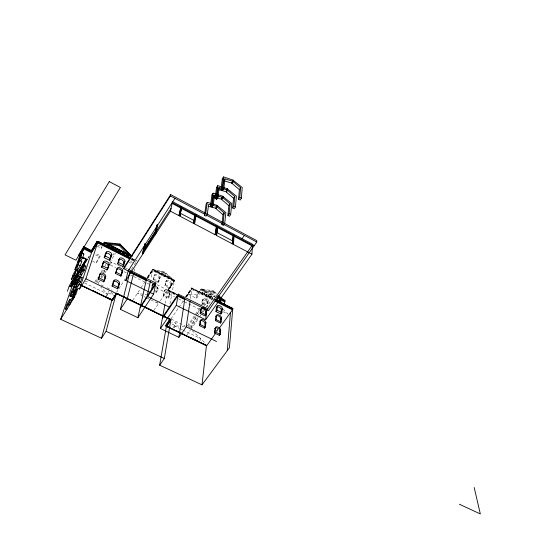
<?xml version="1.0" encoding="UTF-8"?>
<svg xmlns="http://www.w3.org/2000/svg" width="541" height="541" viewBox="0 0 541 541"><rect width="100%" height="100%" fill="white"/><g stroke="black" fill="none" stroke-linecap="round" stroke-linejoin="round"><path stroke-width="0.41" stroke-dasharray="2.71 2.03" d="M169.948 303.819L174.297 280.799L152.758 270.02L150.905 278.994M212.633 296.84L212.072 299.139L210.415 298.307L210.625 296.515L210.976 296.008L212.633 296.84L212.43 298.632L206.743 306.733M210.976 296.008L210.415 298.307M208.062 301.763L207.142 303.068L206.648 307.146L207.568 305.834L208.062 301.763A2.827 1.427 33.8 0 0 205.776 299.004A2.827 1.427 33.8 0 0 203.118 299.301L202.206 300.613L201.678 304.678L202.598 303.359L203.118 299.301M208.008 297.131L208.603 294.744L206.966 293.919L206.594 294.453L206.364 296.312L208.008 297.131L208.603 294.744M206.966 293.919L206.364 296.312M200.116 340.654L200.386 338.477L183.095 330.132M203.943 295.095L204.532 292.843L202.801 291.978L202.429 292.505L202.206 294.23L203.943 295.095L204.532 292.843M202.801 291.978L202.206 294.23M196.938 295.596L201.462 288.536L215.494 295.596M197.025 294.953L188.031 294.094L196.552 298.334L197.025 294.953L201.462 288.536M213.35 299.18L191.812 288.387L213.323 299.416M190.432 298.598L191.818 288.732L186.246 296.847M185.691 296.935L191.771 287.832L212.654 298.301M173.986 328.076L175.595 325.756L176.068 322.889L171.93 322.612M173.708 327.941L174.067 325.783L176.068 322.889M174.466 280.542L152.772 269.675L174.466 280.542L167.487 291.044L165.201 303.231M176.522 294.203L168.278 290.118L174.824 280.184L152.738 269.12L147.233 277.506M169.069 297.165L169.827 293.039A2.921 1.501 32.3 0 0 167.534 290.213A2.921 1.501 32.3 0 0 164.66 290.483L163.869 294.602L163.139 295.69L168.339 298.247L169.069 297.165L163.869 294.602M169.982 288.387L170.719 284.383L171.362 283.43A2.881 1.454 32.3 0 0 169.103 280.657A2.881 1.454 32.3 0 0 166.276 280.894L165.641 281.854L164.87 285.851L169.982 288.387L170.625 287.433L171.362 283.43M168.339 298.247L169.096 294.115L169.827 293.039M168.278 290.118L177.326 294.27M167.981 290.179L176.745 294.771M163.139 295.69L163.937 291.565L164.829 290.125M164.87 285.851L165.512 284.891L166.276 280.894M164.714 276.694L165.201 274.977L162.199 273.469L161.705 275.186L164.714 276.694L165.276 275.856M165.201 274.977L164.924 276.377L172.423 280.13L172.775 279.609L164.173 272.143L154.523 270.473L154.178 271L161.915 274.869L162.199 273.469M158.229 282.585L159.047 278.595L159.703 277.614A2.901 1.467 31.8 0 0 157.451 274.835A2.901 1.467 31.8 0 0 154.57 275.058L153.718 279.028L153.069 280.022L158.229 282.585L158.885 281.597L159.703 277.614M154.841 291.585L156.342 292.323L157.181 288.211L157.864 287.19A2.942 1.515 31.8 0 0 156.836 285.208M156.342 292.323L157.018 291.301L157.864 287.19M153.069 280.022L153.921 276.038L154.74 274.713M147.625 277.1L152.738 269.12M134.154 271.217L134.763 268.782M106.929 295.69L109.032 291.707M106.476 296.394L107.186 293.885L109.383 290.456M97.103 246.189L101.37 248.319L102.073 246.087M190.804 327.758L196.058 316.688M197.465 313.739L199.568 309.31L185.225 302.176M92.538 261.208L96.17 262.933L99.192 256.657L100.592 255.846L95.493 253.411M99.355 281.313L98.246 283.491L99.598 281.361M101.208 277.675L101.945 276.221M103.791 272.59L104.9 270.405M87.899 258.084L89.218 255.94M101.37 248.319L102.127 247.109M96.17 262.933L100.592 255.846M94.803 282.01L97.468 277.77M101.018 272.13L102.797 269.303M105.015 265.773L105.901 264.366M95.953 282.077L97.285 279.961M102.614 271.508L103.507 270.094M112.832 255.291L114.165 253.174M96.819 282.984L98.151 280.874M100.822 276.64L101.708 275.234M103.487 272.414L104.819 270.297M109.708 262.547L115.49 253.384M101.843 277.804L102.743 276.377M104.988 272.82L106.34 270.689M110.384 264.285L111.73 262.148L122.766 267.653M116.525 292.411L118.337 289.604M118.79 288.901L125.14 279.061M131.389 269.371L133.072 266.754M134.337 264.799L136.65 261.215M147.26 278.06L152.772 269.675M132.809 300.309L140.586 288.475M141.045 287.778L144.69 282.226M147.436 278.054L152.941 269.682L164.261 271.704L174.175 280.312L160.325 300.891M147.707 277.702L152.758 270.02M148.112 277.749L152.704 270.764L173.979 281.401M158.986 278.879L159.642 277.898M161.705 275.186L162.259 274.348M156.944 282.713L164.261 271.704L163.828 272.664L154.178 271M157.12 288.502L157.803 287.487M165.803 281.503L166.439 280.549M170.665 284.667L171.308 283.714M153.854 310.507L159.865 301.58M174.824 280.184L167.487 291.044L175.778 295.149M169.042 294.412L169.773 293.337M185.739 296.63L191.771 287.832M185.779 297.185L191.812 288.387M171.057 318.838L178.489 308.005M178.956 307.322L183.602 300.553M186.205 296.738L191.954 288.373L212.43 298.632M186.679 296.921L191.791 289.476L212.133 299.653M196.552 298.334L200.488 292.654L200.853 289.929L214.899 296.982M215.338 297.056L203.389 291.051L203.659 290.659L213.269 291.254L216.332 294.121M202.341 300.255L203.254 298.943M187.335 325.912L200.197 307.484M202.104 304.759L212.113 290.422M188.099 326.676L195.72 315.768M196.2 315.085L199.534 310.318M203.342 304.867L213.35 290.551L216.853 293.864M203.389 291.051L212.992 291.646L213.35 290.551L200.941 289.286L203.659 290.659M189.201 327.731L196.829 316.83M197.309 316.147L199.69 312.739M204.457 305.929L214.473 291.619M207.108 303.359L208.028 302.054M190.932 327.805L199.176 316.045M202.084 311.893L203.058 310.514M186.875 335.055L190.27 330.22M190.757 329.53L198.993 317.783M199.473 317.094L200.927 315.024M202.868 312.258L204.322 310.189M216.163 331.599L217.638 329.537M216.867 331.592L217.834 330.24M216.332 331.166L217.786 329.158M87.96 258.172L89.461 256.312M110.33 262.838L111.73 262.148M84.896 281.401L89.022 281.651M178.861 326.088L174.067 325.783L179.335 328.319M182.06 326.291L185.259 326.494M98.077 245.709L100.477 245.939M147.909 294.98L137.394 293.33L143.419 296.279M95.581 254.933L99.192 256.657M108.68 292.958L113.678 295.372M171.801 323.924L175.595 325.756M180.085 328.685L182.344 329.773M84.545 282.97L107.186 293.885L100.849 287.224M144.17 296.644L146.435 297.746M147.186 298.111L150.195 299.586M150.953 299.951L158.486 303.629L156.653 302.034M101.174 284.924L103.365 285.993M107.017 287.778L112.136 290.274M171.172 319.089L185.259 325.959M155.524 290.558L157.018 291.301M124.89 267.673L127.913 269.175M167.696 289.942L176.785 294.541M167.811 290.436L176.697 294.838M223.183 311.799L227.7 314.05M153.718 279.028L158.885 281.597M165.512 284.891L170.625 287.433M202.598 303.359L207.568 305.834M110.492 264.989L115.774 267.619M124.078 271.751L126.344 272.88M130.875 275.132L133.133 276.262M133.891 276.634L145.969 282.645M146.726 283.017L151.25 285.276M156.538 287.9L174.655 296.914M178.429 298.794L184.467 301.797M131.159 259.673L135.635 261.918M128.954 262.108L130.969 263.115M157.093 284.776L176.697 294.561M206.594 294.453L208.231 295.271M202.429 292.505L204.167 293.378M210.625 296.515L212.275 297.34M191.73 288.137L213.37 298.977M132.031 258.442L135.047 259.95M135.798 260.329L137.306 261.087M131.957 258.74L136.481 260.999M131.93 258.855L135.304 260.539M131.679 258.814L135.426 260.688M152.677 269.418L174.77 280.481M131.619 259.038L135.372 260.918M131.504 259.071L135.243 260.945M201.374 289.178L214.682 295.866M163.828 272.664L172.423 280.13M212.992 291.646L216.671 295.082M222.96 309.209L227.856 313.854M192.143 330.558L205.641 343.521M130.611 260.951L133.275 263.697M111.054 292.214L113.833 295.136M202.206 300.613A2.82 1.427 33.8 0 1 204.87 300.309A2.82 1.427 33.8 0 1 207.142 303.068M153.921 276.038A2.901 1.467 31.8 0 1 156.795 275.822A2.901 1.467 31.8 0 1 159.047 278.595M165.641 281.854A2.881 1.454 32.3 0 1 168.467 281.611A2.881 1.454 32.3 0 1 170.719 284.383M156.16 286.223A2.942 1.515 31.8 0 1 157.181 288.211M163.937 291.565A2.921 1.501 32.3 0 1 166.811 291.288A2.921 1.501 32.3 0 1 169.096 294.115"/><path stroke-width="0.81" d="M79.513 289.05L85.904 278.784L97.928 241.827L97.096 241.408L97.59 242.875L91.503 252.735L79.513 289.05L71.229 285.08L83.848 248.17L91.605 252.011L91.503 252.735L83.747 248.887L79.358 256.062L83.848 248.17M164.897 304.853L160.461 328.515L178.888 337.334L184.853 298.882L178.185 295.575M162.327 318.548L177.962 295.596L208.413 310.683L256.759 242.023L256.819 240.637L224.15 223.176M252.816 245.458L252.87 244.404L172.735 201.773L172.112 203.409L252.397 246.054L252.816 245.458L172.525 202.78M207.852 308.823L178.212 294.121L176.312 305.334L205.648 319.745L251.95 254.182L252.451 244.999L254.06 245.857M137.887 317.709L146.334 279.798L130.212 271.812L129.847 272.414L120.4 309.337L137.887 317.709L153.583 294.176L155.903 283.058L128.67 269.553M241.36 198.243L242.226 187.524L233.441 180.505L232.238 182.31L232.123 183.46L239.372 189.641L238.547 199.203L240.123 200.069L241.36 198.243L239.785 197.384L240.583 187.842L233.333 181.661L233.441 180.505M219.288 328.211L232.474 309.837L232.792 308.397L215.643 299.795M159.642 365.195L164.322 358.494L170.888 319.521L166.452 325.986L159.642 365.195L202.009 384.847L227.288 350.636L230.452 312.657M251.95 254.182L232.894 244.126L233.455 243.308L234.165 235.267L233.489 234.909L232.934 235.72L232.211 243.761L216.251 235.342L217.658 226.699L216.495 226.084L215.075 234.72L194.145 223.676L195.423 215.791L196.092 214.784L195.362 214.392L194.692 215.406L193.401 223.284L179.754 216.075L181.735 207.501L180.958 207.081L178.956 215.656L170.483 211.186L172.329 202.402M232.211 243.761L232.772 242.95L233.489 234.909M232.894 244.126L233.611 236.079L234.165 235.267M235.43 206.973L236.41 196.133L227.673 189.14L226.476 190.926L226.348 192.089L233.556 198.249L232.63 207.927L234.206 208.779L235.43 206.973L233.854 206.121L234.76 196.464L227.545 190.304L227.673 189.14M217.712 296.711L225.097 300.424L224.251 304.556L228.031 306.449M221.871 312.637L222.263 308.553A2.8 1.407 34.4 0 0 219.977 305.793A2.8 1.407 34.4 0 0 217.381 306.111L216.4 307.498L215.967 311.582L220.884 314.023L221.871 312.637L216.955 310.189L217.381 306.111M221.12 322.071L221.526 317.865A2.84 1.447 34.5 0 0 219.206 315.058A2.84 1.447 34.5 0 0 216.576 315.41L215.879 316.39L215.433 320.59L220.424 323.045L221.12 322.071L216.136 319.609L216.576 315.41M220.261 334.439L220.681 330.078A2.894 1.508 34.6 0 0 218.321 327.204A2.894 1.508 34.6 0 0 215.629 327.603L214.892 328.637L214.432 332.999L219.511 335.474L220.261 334.439L215.176 331.964L215.629 327.603M220.884 314.023L221.283 309.932L222.263 308.553M223.041 196.593L222.906 197.769L230.087 203.91L228.897 205.681L227.889 215.453L229.458 216.299L230.676 214.513L231.744 203.558L223.041 196.593L222.25 197.769M220.424 323.045L220.829 318.838L221.526 317.865M219.511 335.474L219.937 331.106L220.681 330.078M233.11 181.282L233.225 180.146L223.521 176.921L222.317 178.74L220.999 189.593L222.601 190.473L223.825 188.626L224.955 178.929L233.11 181.282L231.906 183.088L223.744 180.748L222.601 190.473M231.906 183.088L232.021 181.952M227.889 215.453L229.107 213.668L230.087 203.91M220.329 302.676L220.823 300.945L219.315 300.194L218.821 301.919M220.64 302.75L220.823 300.945M219.315 300.194L219.132 301.993L223.528 304.198M224.684 223.643L225.868 212.559L217.212 205.627L217.063 206.818L215.886 208.569L223.02 214.689L221.918 224.583L223.48 225.414L224.684 223.643L223.122 222.811L224.204 212.938L217.063 206.818M227.321 189.938L227.45 188.789L217.746 185.644L216.549 187.443L215.122 198.432L216.711 199.298L217.928 197.472L219.159 187.653L227.321 189.938L226.124 191.724L217.962 189.451L216.711 199.298M165.546 325.865L170.023 319.143L165.546 325.865L206.182 345.401L203.206 343.691M202.009 384.847L206.486 345.239M222.682 197.404L222.818 196.241L213.12 193.171L211.937 194.956L210.408 206.06L212.004 206.912L213.208 205.1L214.52 195.179L222.682 197.404L221.499 199.176L213.337 196.971L212.004 206.912M221.499 199.176L221.634 198.013L222.818 196.241M228.897 205.681L221.722 199.541L221.857 198.364M205.357 327.062L205.878 322.72A2.915 1.522 34 0 0 203.524 319.839A2.915 1.522 34 0 0 200.772 320.218L200.001 321.307L199.446 325.648L204.586 328.15L205.357 327.062L200.217 324.553L200.772 320.218M220.999 189.593L222.229 187.747L223.521 176.921M216.251 235.342L216.711 234.672L217.658 226.699M205.316 315.22L205.736 311.805L206.486 310.73A2.867 1.467 33.8 0 0 205.404 308.749M215.075 234.72L215.534 234.05L216.495 226.084M202.348 307.498A2.867 1.467 33.8 0 0 201.468 308.248L200.718 309.324L200.17 313.51L205.222 315.998L205.979 314.916L206.486 310.73M204.586 328.15L205.113 323.809L205.878 322.72M205.648 319.745L206.838 309.898L252.87 244.404M216.84 206.452L216.988 205.282L207.284 202.293L206.114 204.065L204.478 215.304L206.06 216.15L207.257 214.351L208.67 204.309L216.84 206.452L215.663 208.211L208.312 206.297M215.886 208.569L216.819 206.209M215.122 198.432L216.339 196.606L217.746 185.644M200.17 313.51L200.934 312.428L201.468 308.248M210.408 206.06L211.619 204.241L213.12 193.171M204.478 215.304L205.668 213.506L207.284 202.293M178.888 337.334L186.239 326.798L190.067 301.087M193.401 223.284L194.077 222.263L195.362 214.392M194.145 223.676L194.821 222.655L196.092 214.784M174.506 330.057L166.161 326.047L170.652 319.271M179.754 216.075L181.735 207.501M178.956 215.656L180.958 207.081M151.771 288.711L152.65 284.613A2.942 1.515 31.8 0 1 155.578 284.356M140.119 307.822L155.598 284.519L123.747 268.742L170.401 195.923L170.686 194.604L205.587 213.255M150.364 281.462L147.132 296.272L169.353 307.139M146.341 279.454L130.34 271.785M155.118 233.868L157.181 224.826L157.708 225.097L155.652 234.145L155.118 233.868L154.692 234.53L155.226 234.808L143.311 253.249L142.783 252.978L145.022 243.72L145.543 243.991L144.062 250.152L143.527 249.881L155.382 231.501L155.916 231.778L144.062 250.152M155.226 234.808L155.828 232.157L155.301 231.879L143.433 250.273L143.967 250.544L143.311 253.249M155.916 231.778L157.181 224.826M154.692 234.53L156.762 225.475M153.583 294.176L125.715 280.488L142.939 253.83L142.405 253.56L145.022 243.72M142.939 253.83L145.171 244.566L144.65 244.302M133.553 273.651L127.284 298.815L120.4 309.337M125.715 280.488L128.19 270.94L145.171 244.566M127.649 256.711L128.048 255.196L126.378 254.358L125.972 255.866M101.519 338.233L106.07 331.268L116.227 293.526L111.892 300.235L101.519 338.233L60.666 319.285L73.556 281.807L87.054 259.376L73.529 281.306L73.556 281.807L77.316 283.619M120.88 276.153L122.733 270.899A3.016 1.549 30.4 0 0 120.467 268.045A3.016 1.549 30.4 0 0 117.363 268.241L115.47 273.496L120.88 276.153L122.733 270.899M123.842 265.11L124.903 261.175A2.969 1.501 30.4 0 0 122.665 258.382A2.969 1.501 30.4 0 0 119.622 258.544L118.709 259.978L117.607 263.907L122.929 266.544L123.842 265.11L118.526 262.466L119.622 258.544M117.586 288.793L118.722 284.552L119.575 283.234A3.077 1.616 30.3 0 0 117.262 280.299A3.077 1.616 30.3 0 0 114.083 280.549L113.238 281.875L112.055 286.101L117.586 288.793L118.438 287.467L119.575 283.234M123.747 268.742L124.132 267.301L170.686 194.604M122.929 266.544L123.99 262.601L124.903 261.175M106.212 297.225L112.21 300.113L116.193 293.77M79.405 284.458L112.589 300.12M124.031 254.892L124.457 253.33L122.719 252.464L122.259 253.188L123.997 254.054L124.457 253.33M112.055 286.101L112.907 284.776L114.083 280.549M122.286 254.027L122.719 252.464M80.67 260.85C81.258 260.255 85.106 252.918 83.544 253.763M115.47 273.496L117.363 268.241M120.048 252.904L120.487 251.342L118.743 250.469L118.33 251.125L120.075 251.998L120.487 251.342M81.995 253.127L82.09 252.6L79.825 256.143L77.573 262.074L80.582 257.158L81.995 253.127L83.794 254.013M118.303 252.025L118.743 250.469M130.787 255.399L119.764 244.613L105.995 243.294L104.325 242.463L119.933 244.011L119.176 245.54L108.646 244.546M72.095 281.766L72.21 281.361L73.251 281.861A3.604 0.365 -62.2 0 0 72.21 282.936A3.604 0.365 -62.2 0 0 70.195 286.811L69.16 286.317A3.604 0.365 -62.2 0 1 71.169 282.436A3.604 0.365 -62.2 0 1 72.21 281.361M116.66 251.207L117.14 249.543L115.274 248.603L114.922 249.164L116.788 250.104L117.14 249.543M114.793 250.267L115.274 248.603M110.607 258.666L111.757 254.757A2.996 1.508 29.9 0 0 109.532 251.95A2.996 1.508 29.9 0 0 106.421 252.092L105.4 253.729L104.203 257.644L109.573 260.309L110.607 258.666L105.231 256.001L106.421 252.092M107.909 268.451L109.099 264.407A3.043 1.562 29.8 0 0 106.834 261.546A3.043 1.562 29.8 0 0 103.669 261.722L101.546 267.18L107.017 269.871L107.909 268.451L102.438 265.759L103.669 261.722M104.494 280.59L105.725 276.377A3.104 1.623 29.7 0 0 103.426 273.442A3.104 1.623 29.7 0 0 100.18 273.665L98.131 279.088L103.716 281.807L104.494 280.59L98.902 277.864L100.18 273.665M112.589 249.34L113.319 247.562L111.392 246.595L110.993 247.23L112.927 248.197M109.573 260.309L110.736 256.387A2.996 1.515 29.9 0 0 108.511 253.587A2.996 1.515 29.9 0 0 105.4 253.729M113.319 247.562L112.812 249.279L110.878 248.312L111.392 246.595M107.017 269.871L109.099 264.407M103.716 281.807L105.725 276.377M109.039 246.71L109.397 245.533L107.395 244.532L107.003 245.168L108.998 246.169L109.397 245.533M106.854 246.297L107.395 244.532M103.629 244.681L104.203 242.848L131.74 256.664M103.453 244.059L104.487 242.199L132.004 256.015M129.664 258.929L97.59 242.875L98.151 241.469L130.53 257.692M98.151 241.469L130.449 257.983M91.591 251.45L83.841 247.609L91.497 251.741L97.495 241.888M91.436 250.598L83.679 246.75L91.355 250.841L97.096 241.408M81.306 275.281L84.301 270.446L85.681 266.368L84.281 265.685A3.395 0.352 -62.1 0 0 83.361 266.388A3.395 0.352 -62.1 0 0 81.265 270.574L79.906 274.605L81.306 275.281L81.759 273.942M77.552 286.845L80.595 281.942L82.022 277.702L80.602 277.012A3.469 0.365 -62.2 0 0 79.676 277.682A3.469 0.365 -62.2 0 0 77.532 281.969L76.119 286.155L77.552 286.845L78.019 285.445M72.819 299.085L75.916 294.115L77.404 289.705L76.504 289.273A3.544 0.379 -62.3 0 0 75.578 289.902A3.544 0.379 -62.3 0 0 73.387 294.297L71.919 298.652L72.819 299.085L74.286 294.723A3.544 0.385 -62.3 0 1 76.47 290.334M74.137 281.929L72.629 281.205L86.229 259.044L77.079 273.881M74.841 285.296L77.803 280.509L79.216 276.383L78.06 275.829A3.381 0.352 -62.1 0 0 77.167 276.485A3.381 0.352 -62.1 0 0 75.071 280.664L73.677 284.735L74.841 285.296L75.3 283.937M67.206 308.208L66.705 309.675L65.434 309.08L66.942 304.671A3.53 0.379 -62.3 0 1 69.133 300.289A3.53 0.379 -62.3 0 1 70.026 299.714L71.29 300.309L69.762 304.766L68.491 304.17L65.434 309.08M71.169 296.671L74.178 291.822L75.639 287.541L74.374 286.94A3.449 0.365 -62.2 0 0 73.481 287.555A3.449 0.365 -62.2 0 0 71.338 291.836L69.89 296.062L71.169 296.671L71.885 294.554M79.906 274.605L82.895 269.763L84.281 265.685M76.119 286.155L79.162 281.252L80.602 277.012M71.919 298.652L75.01 293.682L76.504 289.273M73.231 280.549L76.315 275.545L77.803 271.278L75.943 270.372A3.53 0.352 -62.1 0 0 75.023 271.082A3.53 0.352 -62.1 0 0 72.832 275.437L71.365 279.656L73.231 280.549L73.711 279.142M74.719 282.084L73.326 281.063L86.844 259.146M77.207 270.635L80.257 265.685L81.691 261.553L79.446 260.451A3.469 0.338 -62 0 0 78.519 261.188A3.469 0.338 -62 0 0 76.369 265.455L74.949 269.54L77.207 270.635L77.911 268.593M73.677 284.735L76.639 279.947L78.06 275.829M69.89 296.062L72.9 291.214L74.374 286.94M68.491 304.17L70.026 299.714M67.402 291.274L69.045 286.602M79.818 256.177L78.499 255.237M71.365 279.656L74.448 274.645L75.943 270.372M74.949 269.54L77.992 264.583L79.446 260.451M70.553 286.155L71.229 285.08M78.411 255.48L83.679 246.75L84.112 247.825M83.841 247.609L79.013 255.636L83.74 247.9M91.355 250.841L97.022 241.651M73.224 281.367L86.749 259.437M91.497 251.741L97.4 242.172M91.605 252.011L97.61 242.28M103.203 244.275L104.487 242.199M60.666 319.285L74.881 296.475M104.203 257.644L105.231 256.001M101.546 267.18L102.438 265.759M110.648 256.664L111.757 254.757M98.131 279.088L98.902 277.864M108.126 266.111L109.011 264.698M104.873 277.891L105.637 276.681M117.607 263.907L118.526 262.466M128.048 255.196L127.588 255.913L125.918 255.082M123.916 262.885L124.829 261.459M121.894 272.373L122.658 271.19M118.641 284.857L119.493 283.531M145.543 243.991L157.289 225.753M157.708 225.097L174.939 198.344M156.322 231.223L171.078 208.346M143.967 250.544L155.828 232.157M112.21 300.113L116.545 293.405L126.303 298.132M142.405 253.56L142.783 252.978M112.521 300.377L116.917 293.425L169.975 319.4M155.652 234.145L170.483 211.186M217.962 189.451L219.159 187.653M223.744 180.748L224.955 178.929M140.457 306.328L155.903 283.058M213.337 196.971L214.52 195.179M226.253 190.574L227.45 188.789M232.42 181.35L233.225 180.146M226.348 192.089L227.545 190.304M232.123 183.46L233.333 181.661M221.722 199.541L222.906 197.769M233.556 198.249L234.76 196.464M239.372 189.641L240.583 187.842M223.02 214.689L224.204 212.938M232.63 207.927L233.854 206.121M238.547 199.203L239.785 197.384M217.056 231.758L216.603 232.427L232.474 240.826M221.918 224.583L223.122 222.811M162.611 317.04L178.212 294.121M160.461 328.515L176.312 305.334M166.161 326.047L170.598 319.575M242.097 238.676L244.37 235.409M205.695 312.103L206.452 311.028M216.826 299.687L217.212 299.139L217.022 300.938L215.832 300.336M199.446 325.648L200.217 324.553M205.073 324.113L205.844 323.031M215.967 311.582L216.955 310.189M221.255 310.223L222.236 308.843M215.433 320.59L216.136 319.609M220.802 319.136L221.499 318.162M214.432 332.999L215.176 331.964M232.792 308.397L229.425 347.714L227.288 350.636M232.596 309.154L214.811 300.16M215.406 333.621L206.676 345.794L166.56 326.514L171.003 320.042L85.904 278.784M219.91 331.417L220.647 330.389M211.937 194.956L214.175 195.659M216.549 187.443L219.538 188.41M222.317 178.74L224.556 179.484M459.377 504.226L480.334 513.95L474.18 487.509M106.07 331.268L164.322 358.494M66.942 304.671L68.2 305.266A3.53 0.379 -62.3 0 1 68.423 304.691M72.9 291.214L74.178 291.822M71.338 291.836L72.602 292.438A3.449 0.365 -62.2 0 1 73.116 291.193M75.01 293.682L75.916 294.115M73.387 294.297L74.286 294.723M75.071 280.664L76.227 281.219A3.381 0.352 -62.1 0 1 77.086 279.257M77.532 281.969L78.952 282.652M79.486 284.208L82.496 285.655M93.032 290.72L96.041 292.167M105.306 296.583L112.115 299.856L111.892 300.235L78.817 284.336M166.344 325.966L170.104 327.778M176.123 330.673L183.642 334.291M189.661 337.178L197.188 340.796M79.223 284.248L88.967 288.935M92.721 290.74L104.717 296.509M176.028 330.788L202.591 343.562M204.106 344.292L206.385 345.388M74.448 274.645L76.315 275.545M72.832 275.437L74.07 276.032M76.639 279.947L77.803 280.509M79.162 281.252L80.595 281.942M186.239 326.798L216.508 341.459M117.201 293.52L118.709 294.25M123.747 296.732L125.262 297.469M129.056 299.301L136.643 302.98M138.374 303.772L139.889 304.502M145.745 307.389L153.333 311.061M162.571 315.491L170.138 319.156M127.804 298.855L169.847 319.217M76.369 265.455L77.87 266.186M82.895 269.763L84.301 270.446M112.907 284.776L118.438 287.467M81.265 270.574L82.658 271.251M77.992 264.583L80.257 265.685M83.415 257.658L85.525 258.693M82.53 257.367L86.046 259.092M81.928 257.212L86.147 259.288M82.171 257.448L87.094 259.869M80.582 257.158L82.394 258.043M78.959 258.091L80.156 258.679M200.934 312.428L205.979 314.916M116.234 272.299L121.644 274.963M138.374 275.504L145.617 279.095M178.212 295.501L184.812 298.774M129.847 272.414L146.273 280.542M177.286 295.893L184.826 299.626M216.38 297.726L224.508 301.81M104.366 242.591L131.903 256.407M218.943 300.715L220.451 301.472M215.609 300.099L232.772 308.701M214.838 299.924L232.664 308.85M97.955 241.922L130.178 258.064M97.88 242.145L130.124 258.287M97.833 242.219L130.002 258.321M215.149 301.161L232.474 309.837M217.638 297.354L225.036 301.067M179.504 212.802L193.874 220.403M194.077 222.263L194.821 222.655M232.772 242.95L233.455 243.308M179.456 214.892L180.254 215.311M215.534 234.05L216.711 234.672M170.401 195.923L204.484 214.114M206.696 215.298L222.209 223.582M223.69 224.366L256.759 242.023M207.075 214.047L222.662 222.385M205.668 213.506L207.257 214.351M211.619 204.241L213.208 205.1M229.107 213.668L230.676 214.513M216.339 196.606L217.928 197.472M222.229 187.747L223.825 188.626M218.172 295.839L221.857 299.274M217.901 296.231L219.741 297.949M218.632 295.548L223.379 300.039M119.176 245.54L127.744 254.256M119.933 244.011L131.26 255.67M113.238 281.875A3.077 1.616 30.2 0 1 116.416 281.618A3.077 1.616 30.2 0 1 118.722 284.552M99.416 274.882A3.104 1.63 29.6 0 1 102.662 274.652A3.104 1.63 29.6 0 1 104.961 277.587M102.776 263.142A3.043 1.562 29.8 0 1 105.948 262.96A3.043 1.562 29.8 0 1 108.207 265.82M116.606 269.432A3.016 1.549 30.3 0 1 119.71 269.229A3.016 1.549 30.3 0 1 121.975 272.082M118.709 259.978A2.969 1.501 30.4 0 1 121.759 259.808A2.969 1.501 30.4 0 1 123.99 262.601M202.902 307.511A2.867 1.467 33.8 0 1 203.524 307.653M204.18 307.917A2.867 1.467 33.8 0 1 204.823 308.289M200.001 321.307A2.915 1.522 34 0 1 202.76 320.921A2.915 1.522 34 0 1 205.113 323.809M214.892 328.637A2.888 1.508 34.6 0 1 217.577 328.231A2.888 1.508 34.6 0 1 219.937 331.106M215.879 316.39A2.84 1.454 34.5 0 1 218.517 316.032A2.84 1.454 34.5 0 1 220.829 318.838M200.718 309.324A2.861 1.467 33.8 0 1 203.423 308.992A2.861 1.467 33.8 0 1 205.736 311.805M216.4 307.498A2.8 1.413 34.4 0 1 218.997 307.18A2.8 1.413 34.4 0 1 221.283 309.932M152.149 285.276A2.942 1.515 31.8 0 1 154.902 285.377M77.559 270.967A3.523 0.358 -62.1 0 1 77.803 271.278M81.441 261.276A3.462 0.345 -62 0 1 81.691 261.553M77.167 289.334A3.544 0.385 -62.3 0 1 77.404 289.705M71.074 299.903A3.53 0.379 -62.3 0 1 71.29 300.309M69.113 303.197A3.53 0.379 -62.3 0 1 69.532 302.378M75.415 287.19A3.449 0.365 -62.2 0 1 75.639 287.541M73.488 290.429A3.449 0.365 -62.2 0 1 73.901 289.631M81.779 277.377A3.469 0.372 -62.2 0 1 82.022 277.702M78.682 276.478A3.381 0.352 -62.1 0 1 79.216 276.383M85.12 266.497A3.395 0.358 -62.1 0 1 85.681 266.368M82.861 270.716A3.395 0.358 -62.1 0 1 83.51 269.303M73.143 282.03L71.486 286.845L73.4 281.618L73.143 282.03M109.262 181.607L65.055 254.872L75.936 260.201L120.393 187.47L109.262 181.607"/></g></svg>
